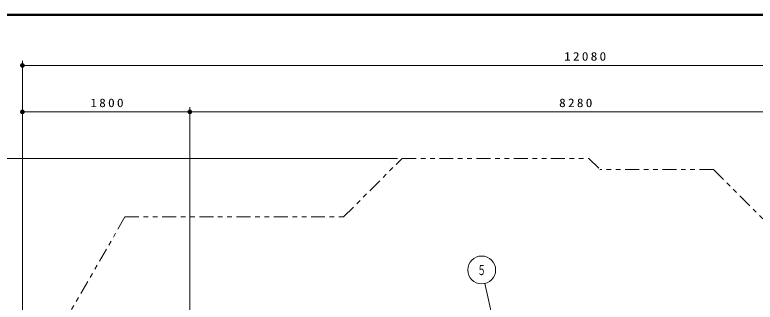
# Model space of a CAD drawing. Units: millimetres on the paper, scale 1:50. Extents: x -385 to 0, y -594 to 267.
# Drawn here: x -303.7 to -144.5, y 205.2 to 267 of the extents above; entities that cross this region are included whole.
import ezdxf
from ezdxf.enums import TextEntityAlignment as Align

# ---------------------------------------------------------------- set-up
doc = ezdxf.new("R2010")
doc.units = ezdxf.units.MM
doc.linetypes.add('USER3', pattern=[8, 3, -1, 1, -1, 1, -1])
doc.layers.add('LY_1', color=140, linetype='Continuous', lineweight=50)
doc.styles.add('ＭＳ ゴシック', font='')
doc.styles.get('ＭＳ ゴシック').set_extended_font_data('MS Gothic')

# ---------------------------------------------------------------- blocks, each defined once
blk = doc.blocks.new('filled_dot')
at = {"color": 0, "linetype": 'Continuous', "lineweight": -2, "const_width": 1.25}
blk.add_lwpolyline([(-0.625, 0, 1), (0.625, 0, 1)], format="xyb", close=True, dxfattribs=at)

msp = doc.modelspace()

# ---------------------------------------------------------------- linework, layer by layer
at = {"layer": 'LY_1', "color": 7}
msp.add_line((0, 267), (-385, 267), dxfattribs=at)
at = {"layer": 'LY_1', "color": 7, "lineweight": 13}
for p, q in [((-302.094, 247.113), (-302.094, 257.113)), ((-302.094, 256.113), (-60.495, 256.113)), ((-302.094, 186.308), (-302.094, 247.113)), ((-266.094, 176.662), (-266.094, 247.113)), ((-302.094, 246.113), (-266.094, 246.113)), ((-266.094, 246.113), (-100.495, 246.113)), ((-221.44, 236.113), (-313.094, 236.113)), ((-200.375, 198.916), (-202.687, 209.185))]:
    msp.add_line(p, q, dxfattribs=at)
at = {"layer": 'LY_1', "color": 7, "linetype": 'USER3', "lineweight": 13}
for p, q in [((-233.04, 223.513), (-220.44, 236.113)), ((-220.44, 236.113), (-180.31, 236.113)), ((-180.31, 236.113), (-177.906, 233.708)), ((-153.487, 233.708), (-177.906, 233.708)), ((-153.487, 233.708), (-136.915, 217.136)), ((-280.036, 223.513), (-302.094, 185.308)), ((-280.036, 223.513), (-233.04, 223.513))]:
    msp.add_line(p, q, dxfattribs=at)
at = {"layer": 'LY_1', "color": 7, "lineweight": 13}
msp.add_circle((-203.345, 212.111), 3, dxfattribs=at)

# ---------------------------------------------------------------- block references
at = {"layer": 'LY_1', "color": 7, "lineweight": 13, "xscale": 0.4, "yscale": 0.4}
for p in [(-302.094, 256.113), (-302.094, 246.113), (-266.094, 246.113)]:
    msp.add_blockref('filled_dot', p, dxfattribs=at)
at = {"layer": 'LY_1', "color": 7, "lineweight": 13, "xscale": 0.4, "yscale": 0.4, "rotation": 180}
msp.add_blockref('filled_dot', (-266.094, 246.113), dxfattribs=at)

# ---------------------------------------------------------------- texts
at = {"layer": 'LY_1', "color": 7, "style": 'ＭＳ ゴシック', "width": 0.6}
msp.add_text('５', height=2.199, dxfattribs=at).set_placement((-203.345, 212.111), align=Align.MIDDLE_CENTER)
at = {"layer": 'LY_1', "color": 7, "char_height": 1.833, "attachment_point": 8, "style": 'ＭＳ ゴシック'}
for s, insert in [('\\T1.33;\\W1.15;12080', (-180.867, 257.113)), ('\\T1.33;\\W1.15;1800', (-283.673, 247.113)), ('\\T1.33;\\W1.15;8280', (-182.885, 247.113))]:
    msp.add_mtext(s, dxfattribs=dict(at, insert=insert))

doc.saveas('drawing.dxf')
